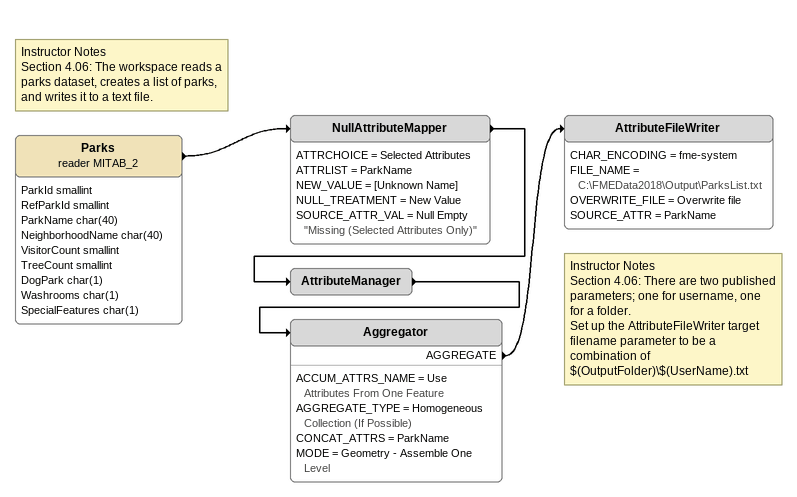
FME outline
Note: Instructor Notes / Section 4.06: The workspace reads a parks dataset, creates a list of parks, and writes it to a text file.
Parks (reader MITAB_2)
    attributes: ParkId smallint, RefParkId smallint, ParkName char(40), NeighborhoodName char(40), VisitorCount smallint, TreeCount smallint, DogPark char(1), Washrooms char(1), SpecialFeatures char(1)
    -> NullAttributeMapper
NullAttributeMapper
    ATTRCHOICE = Selected Attributes
    ATTRLIST = ParkName
    NEW_VALUE = [Unknown Name]
    NULL_TREATMENT = New Value
    SOURCE_ATTR_VAL = Null Empty "Missing (Selected Attributes Only)"
    -> AttributeManager
AttributeManager
    -> Aggregator
Aggregator
    ACCUM_ATTRS_NAME = Use Attributes From One Feature
    AGGREGATE_TYPE = Homogeneous Collection (If Possible)
    CONCAT_ATTRS = ParkName
    MODE = Geometry - Assemble One Level
    AGGREGATE -> AttributeFileWriter
Note: Instructor Notes / Section 4.06: There are two published parameters; one for username, one for a folder. / Set up the AttributeFileWriter target filename parameter to be a combination of $(OutputFolder)\$(UserName).txt
AttributeFileWriter
    CHAR_ENCODING = fme-system
    FILE_NAME = C:\FMEData2018\Output\ParksList.txt
    OVERWRITE_FILE = Overwrite file
    SOURCE_ATTR = ParkName
